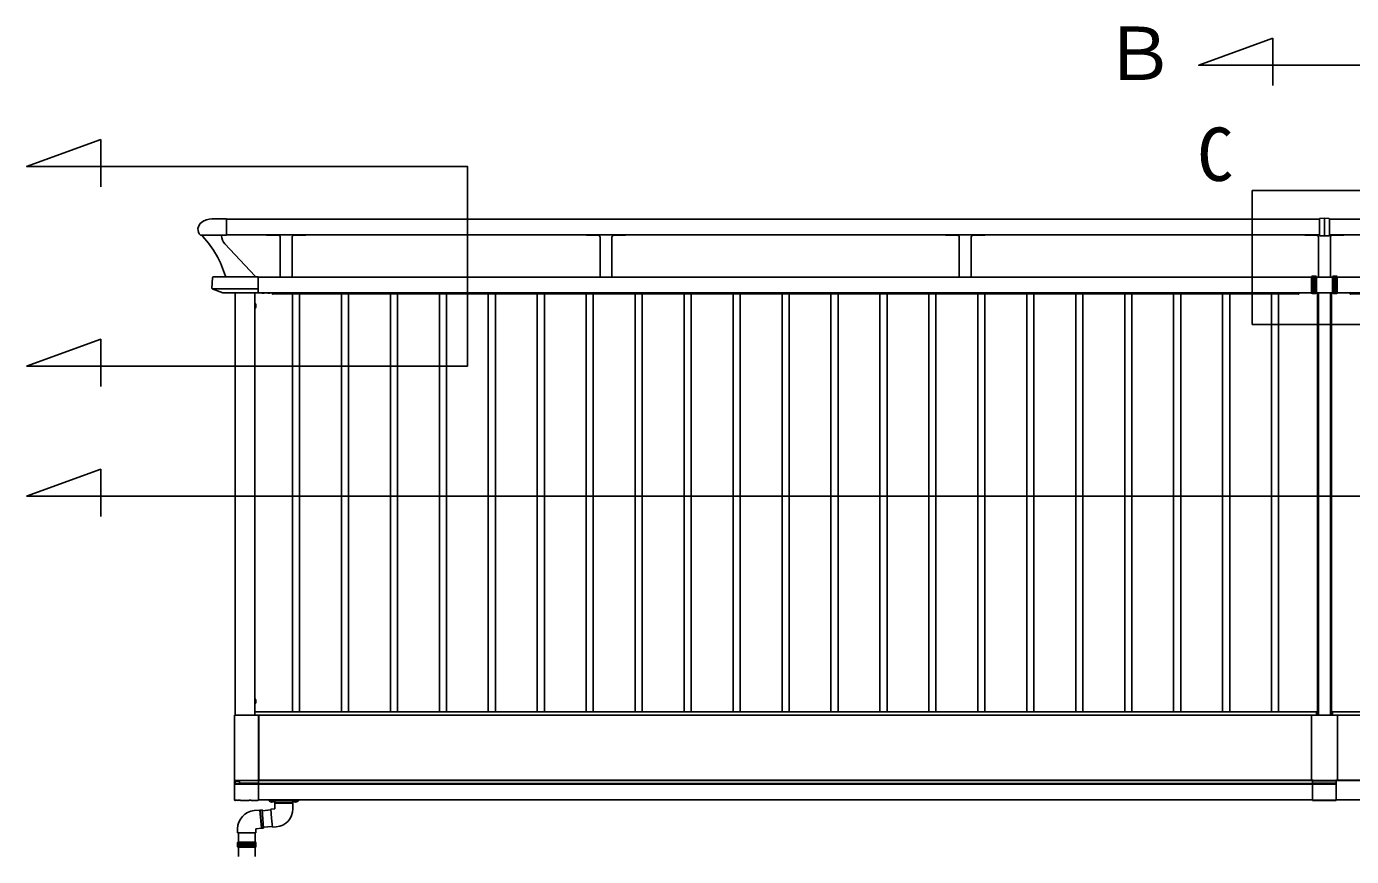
# Model space of a CAD drawing. Units: millimetres, scale not verified. Extents: x -693 to 693, y -1120 to 1121.
# Drawn here: x 268.8 to 436.6, y 431.5 to 536.6 of the extents above; entities that cross this region are included whole.
import ezdxf
from ezdxf.enums import TextEntityAlignment as Align

# ---------------------------------------------------------------- set-up
doc = ezdxf.new("R2010")
doc.units = ezdxf.units.MM
doc.header["$LTSCALE"] = 6
doc.layers.add('0-5_YKK_A1', color=4, linetype='Continuous')
doc.styles.add('ＭＳ ゴシック', font='')
doc.styles.get('ＭＳ ゴシック').set_extended_font_data('MS Gothic')

msp = doc.modelspace()

# ---------------------------------------------------------------- linework, layer by layer
at = {"layer": '0-5_YKK_A1'}
for p, q in [((426.671, 535.131), (426.671, 529.131)), ((278.207, 522.318), (278.207, 516.318)), ((294.152, 512.233), (292.302, 512.233)), ((294.152, 510.183), (294.152, 512.233)), ((294.152, 512.208), (432.577, 512.208)), ((432.577, 512.258), (432.577, 510.158)), ((433.202, 512.323), (432.626, 512.307)), ((433.202, 512.223), (433.202, 510.193)), ((433.827, 510.158), (433.827, 512.258)), ((433.827, 512.208), (572.252, 512.208)), ((290.832, 510.183), (294.152, 510.183)), ((291.077, 510.183), (291.077, 510.169)), ((293.527, 510.108), (293.527, 510.183)), ((294.152, 510.208), (432.577, 510.208)), ((299.252, 510.183), (300.702, 510.183)), ((302.702, 510.183), (304.152, 510.183)), ((341.202, 510.183), (339.752, 510.183)), ((344.652, 510.183), (343.202, 510.183)), ((386.702, 510.183), (385.252, 510.183)), ((390.152, 510.183), (388.702, 510.183)), ((432.202, 510.183), (430.752, 510.183)), ((433.827, 510.208), (572.252, 510.208)), ((435.652, 510.183), (434.202, 510.183)), ((297.756, 504.983), (293.93, 509.085)), ((300.952, 504.883), (300.952, 509.933)), ((302.452, 504.883), (302.452, 509.933)), ((341.452, 504.883), (341.452, 509.933)), ((342.952, 504.883), (342.952, 509.933)), ((386.952, 504.883), (386.952, 509.933)), ((388.452, 504.883), (388.452, 509.933)), ((432.452, 504.883), (432.452, 509.933)), ((433.202, 510.093), (432.626, 510.108)), ((433.202, 510.093), (433.779, 510.108)), ((433.952, 504.883), (433.952, 509.933)), ((292.378, 504.79), (292.296, 503.453)), ((292.503, 504.908), (298.152, 504.908)), ((298.152, 502.858), (298.152, 504.908)), ((431.577, 504.883), (298.152, 504.883)), ((300.952, 504.883), (302.452, 504.883)), ((342.952, 504.883), (341.452, 504.883)), ((388.452, 504.883), (386.952, 504.883)), ((431.577, 504.939), (431.677, 504.97)), ((431.577, 504.939), (431.577, 504.871)), ((431.577, 504.871), (431.577, 503.883)), ((431.577, 502.894), (431.577, 503.883)), ((431.677, 503.883), (431.677, 504.882)), ((431.677, 503.883), (431.677, 502.883)), ((432.077, 504.97), (431.877, 504.983)), ((431.877, 504.886), (431.877, 503.621)), ((431.877, 502.879), (431.877, 504.144)), ((432.077, 504.882), (432.077, 504.97)), ((432.177, 504.939), (432.077, 504.97)), ((432.077, 503.883), (432.077, 504.882)), ((432.077, 503.883), (432.077, 502.883)), ((432.177, 504.939), (432.177, 504.871)), ((434.227, 504.883), (432.177, 504.883)), ((432.177, 504.871), (432.177, 503.883)), ((432.177, 502.894), (432.177, 503.883)), ((433.952, 504.883), (432.452, 504.883)), ((434.227, 504.939), (434.327, 504.97)), ((434.227, 504.939), (434.227, 504.871)), ((434.227, 504.871), (434.227, 503.883)), ((434.227, 502.894), (434.227, 503.883)), ((434.327, 504.97), (434.527, 504.983)), ((434.327, 504.882), (434.327, 504.97)), ((434.327, 503.883), (434.327, 504.882)), ((434.327, 503.883), (434.327, 502.883)), ((434.527, 504.886), (434.527, 503.621)), ((434.527, 502.879), (434.527, 504.144)), ((434.827, 504.939), (434.727, 504.97)), ((434.727, 503.883), (434.727, 504.882)), ((434.727, 503.883), (434.727, 502.883)), ((434.827, 504.939), (434.827, 504.871)), ((568.252, 504.883), (434.827, 504.883)), ((434.827, 504.871), (434.827, 503.883)), ((434.827, 502.894), (434.827, 503.883)), ((292.315, 503.398), (298.152, 503.398)), ((292.344, 503.378), (293.691, 502.86)), ((293.705, 502.858), (298.152, 502.858)), ((295.227, 449.383), (295.227, 502.858)), ((298.152, 502.883), (431.577, 502.883)), ((298.627, 502.852), (298.642, 502.883)), ((298.877, 502.852), (298.862, 502.883)), ((299.377, 502.852), (299.392, 502.883)), ((299.627, 502.852), (299.612, 502.883)), ((299.952, 502.883), (299.952, 502.743)), ((299.977, 502.718), (300.002, 502.718)), ((300.002, 502.718), (300.002, 502.883)), ((300.002, 502.733), (429.902, 502.733)), ((302.502, 449.783), (302.502, 502.733)), ((303.402, 449.783), (303.402, 502.733)), ((308.702, 449.783), (308.702, 502.733)), ((309.602, 449.783), (309.602, 502.733)), ((314.902, 449.783), (314.902, 502.733)), ((315.802, 449.783), (315.802, 502.733)), ((321.102, 449.783), (321.102, 502.733)), ((322.002, 449.783), (322.002, 502.733)), ((327.302, 449.783), (327.302, 502.733)), ((328.202, 449.783), (328.202, 502.733)), ((333.502, 449.783), (333.502, 502.733)), ((334.402, 449.783), (334.402, 502.733)), ((339.702, 449.783), (339.702, 502.733)), ((340.602, 449.783), (340.602, 502.733)), ((345.902, 449.783), (345.902, 502.733)), ((346.802, 449.783), (346.802, 502.733)), ((352.102, 449.783), (352.102, 502.733)), ((353.002, 449.783), (353.002, 502.733)), ((358.302, 449.783), (358.302, 502.733)), ((359.202, 449.783), (359.202, 502.733)), ((364.502, 449.783), (364.502, 502.733)), ((365.402, 449.783), (365.402, 502.733)), ((370.702, 449.783), (370.702, 502.733)), ((371.602, 449.783), (371.602, 502.733)), ((376.902, 449.783), (376.902, 502.733)), ((377.802, 449.783), (377.802, 502.733)), ((383.102, 449.783), (383.102, 502.733)), ((384.002, 449.783), (384.002, 502.733)), ((389.302, 449.783), (389.302, 502.733)), ((390.202, 449.783), (390.202, 502.733)), ((395.502, 449.783), (395.502, 502.733)), ((396.402, 449.783), (396.402, 502.733)), ((401.702, 449.783), (401.702, 502.733)), ((402.602, 449.783), (402.602, 502.733)), ((407.902, 449.783), (407.902, 502.733)), ((408.802, 449.783), (408.802, 502.733)), ((414.102, 449.783), (414.102, 502.733)), ((415.002, 449.783), (415.002, 502.733)), ((420.302, 449.783), (420.302, 502.733)), ((421.202, 449.783), (421.202, 502.733)), ((426.502, 449.783), (426.502, 502.733)), ((427.402, 449.783), (427.402, 502.733)), ((429.902, 502.733), (429.902, 502.883)), ((429.902, 502.718), (429.902, 502.883)), ((429.927, 502.718), (429.902, 502.718)), ((429.952, 502.883), (429.952, 502.743)), ((431.577, 502.826), (431.577, 502.894)), ((431.577, 502.826), (431.677, 502.795)), ((432.077, 502.795), (431.877, 502.783)), ((432.077, 502.883), (432.077, 502.795)), ((432.177, 502.826), (432.077, 502.795)), ((432.177, 502.826), (432.177, 502.894)), ((432.177, 502.883), (434.227, 502.883)), ((432.327, 449.783), (432.327, 502.883)), ((432.327, 449.383), (432.327, 502.883)), ((432.452, 449.383), (432.452, 502.883)), ((433.952, 502.883), (433.952, 449.383)), ((434.077, 502.883), (434.077, 449.383)), ((434.227, 502.826), (434.227, 502.894)), ((434.227, 502.826), (434.327, 502.795)), ((434.327, 502.883), (434.327, 502.795)), ((434.327, 502.795), (434.527, 502.783)), ((434.827, 502.826), (434.727, 502.795)), ((434.827, 502.826), (434.827, 502.894)), ((434.827, 502.883), (568.252, 502.883)), ((436.452, 502.883), (436.452, 502.743)), ((436.477, 502.718), (436.502, 502.718)), ((436.502, 502.733), (436.502, 502.883)), ((436.502, 502.718), (436.502, 502.883)), ((436.502, 502.733), (566.402, 502.733)), ((297.727, 500.938), (297.727, 501.528)), ((297.858, 501.358), (297.727, 501.294)), ((297.858, 501.108), (297.727, 501.171)), ((297.753, 500.938), (297.727, 500.938)), ((297.727, 450.838), (297.727, 451.428)), ((297.858, 451.258), (297.727, 451.194)), ((297.858, 451.008), (297.727, 451.071)), ((297.753, 450.838), (297.727, 450.838)), ((432.177, 449.783), (297.727, 449.783)), ((432.202, 449.798), (432.177, 449.798)), ((432.177, 449.798), (432.177, 449.383)), ((432.177, 449.383), (432.177, 449.783)), ((432.177, 449.783), (432.177, 449.383)), ((432.177, 449.783), (432.177, 449.633)), ((432.227, 449.383), (432.227, 449.773)), ((434.177, 449.383), (434.177, 449.773)), ((434.202, 449.798), (434.227, 449.798)), ((434.227, 449.798), (434.227, 449.383)), ((568.677, 449.783), (434.227, 449.783)), ((434.227, 449.783), (434.227, 449.383)), ((434.227, 449.783), (434.227, 449.633)), ((295.152, 441.132), (295.152, 449.333)), ((295.202, 449.383), (298.202, 449.383)), ((298.202, 449.383), (298.202, 441.083)), ((298.227, 449.233), (298.202, 449.233)), ((298.227, 449.383), (341.277, 449.383)), ((298.227, 441.133), (298.227, 449.383)), ((343.127, 449.383), (364.952, 449.383)), ((386.777, 449.383), (364.952, 449.383)), ((430.202, 449.383), (388.627, 449.383)), ((431.552, 441.146), (431.552, 449.358)), ((431.577, 449.383), (434.827, 449.383)), ((298.227, 441.583), (298.202, 441.583)), ((295.152, 440.607), (295.152, 441.083)), ((295.152, 440.607), (295.152, 438.632)), ((295.176, 440.65), (298.202, 440.65)), ((295.202, 441.083), (298.202, 441.083)), ((295.777, 440.754), (298.202, 440.754)), ((298.202, 441.083), (295.827, 441.083)), ((298.202, 441.133), (298.202, 438.633)), ((298.202, 441.108), (431.752, 441.108)), ((298.202, 441.083), (298.202, 438.598)), ((298.202, 440.733), (431.702, 440.733)), ((431.702, 440.633), (298.202, 440.633)), ((298.227, 441.133), (431.556, 441.133)), ((431.577, 441.121), (431.752, 441.121)), ((431.702, 441.018), (431.702, 441.068)), ((431.702, 441.018), (431.702, 440.743)), ((431.702, 440.743), (431.702, 440.642)), ((431.702, 440.592), (431.702, 440.642)), ((431.702, 440.592), (431.702, 438.618)), ((431.752, 441.086), (431.752, 441.121)), ((431.802, 441.083), (431.902, 441.083)), ((431.902, 441.083), (431.902, 441.087)), ((432.702, 441.087), (431.902, 441.087)), ((432.702, 441.087), (432.702, 441.083)), ((433.702, 441.087), (434.502, 441.087)), ((434.502, 441.083), (434.502, 441.087)), ((434.602, 441.083), (434.502, 441.083)), ((434.652, 441.121), (434.652, 441.086)), ((434.827, 441.121), (434.652, 441.121)), ((434.652, 441.108), (568.202, 441.108)), ((434.702, 441.018), (434.702, 440.743)), ((434.702, 440.592), (434.702, 438.618)), ((434.848, 441.133), (568.177, 441.133)), ((295.527, 438.621), (295.302, 438.621)), ((295.902, 438.587), (295.627, 438.587)), ((297.002, 438.583), (297.002, 438.587)), ((297.277, 438.587), (297.002, 438.587)), ((297.277, 438.587), (297.277, 438.583)), ((298.127, 438.598), (298.202, 438.598)), ((298.202, 438.633), (431.702, 438.633)), ((299.527, 438.633), (303.277, 438.633)), ((299.527, 438.608), (303.277, 438.608)), ((299.577, 438.508), (303.227, 438.508)), ((299.607, 438.508), (300.197, 438.508)), ((299.607, 438.495), (299.607, 438.508)), ((300.197, 438.495), (299.607, 438.495)), ((299.777, 438.378), (299.842, 438.508)), ((300.027, 438.378), (299.963, 438.508)), ((300.197, 438.495), (300.197, 438.508)), ((300.252, 438.508), (302.552, 438.508)), ((300.252, 438.508), (300.252, 438.291)), ((300.252, 438.224), (300.252, 437.508)), ((300.257, 438.283), (302.547, 438.283)), ((300.257, 438.233), (302.547, 438.233)), ((302.552, 438.508), (302.552, 438.291)), ((302.552, 438.224), (302.552, 437.508)), ((302.607, 438.508), (303.197, 438.508)), ((302.607, 438.495), (302.607, 438.508)), ((303.197, 438.495), (302.607, 438.495)), ((302.777, 438.378), (302.842, 438.508)), ((303.027, 438.378), (302.963, 438.508)), ((303.197, 438.495), (303.197, 438.508)), ((431.702, 438.618), (434.702, 438.618)), ((431.702, 438.568), (431.702, 438.618)), ((434.702, 438.568), (431.702, 438.568)), ((434.702, 438.633), (568.202, 438.633)), ((434.702, 438.618), (434.702, 438.568)), ((298.366, 437.338), (297.652, 437.276)), ((298.574, 435.052), (298.374, 437.334)), ((298.624, 435.057), (298.424, 437.338)), ((298.648, 437.363), (298.432, 437.344)), ((298.848, 435.072), (298.648, 437.363)), ((298.656, 437.268), (299.763, 437.364)), ((300.252, 437.508), (299.754, 437.464)), ((295.552, 434.984), (295.552, 434.484)), ((298.566, 435.047), (297.852, 434.984)), ((297.852, 434.984), (297.852, 434.484)), ((298.848, 435.072), (298.633, 435.053)), ((298.839, 435.176), (299.946, 435.272)), ((300.453, 435.216), (299.955, 435.173)), ((295.57, 433.267), (295.52, 433.167)), ((295.52, 433.167), (295.52, 432.992)), ((296.702, 433.167), (295.52, 433.167)), ((296.702, 432.992), (295.52, 432.992)), ((295.57, 433.267), (297.82, 433.267)), ((295.652, 434.484), (295.652, 433.267)), ((297.87, 433.167), (296.702, 433.167)), ((296.702, 432.992), (297.87, 432.992)), ((297.752, 434.484), (297.752, 433.267)), ((297.87, 433.167), (297.82, 433.267)), ((297.87, 432.991), (297.87, 433.167)), ((296.702, 432.942), (295.52, 432.942)), ((295.52, 432.767), (296.702, 432.767)), ((295.57, 432.667), (297.82, 432.667)), ((295.652, 432.667), (295.652, 431.467)), ((296.702, 432.942), (297.87, 432.942)), ((296.702, 432.767), (297.87, 432.767)), ((297.752, 432.667), (297.752, 431.467)), ((297.82, 432.667), (297.87, 432.767)), ((297.87, 432.767), (297.87, 432.943))]:
    msp.add_line(p, q, dxfattribs=at)
for points in [[(268.811, 477.119), (448.752, 477.119), (448.752, 531.711), (417.274, 531.711), (426.671, 535.131)], [(268.811, 493.571), (324.652, 493.571), (324.652, 518.898), (268.811, 518.898), (278.207, 522.318)], [(433.202, 510.093), (433.202, 512.323), (433.779, 512.307)], [(431.677, 504.882), (431.677, 504.97), (431.877, 504.983), (431.877, 504.886)], [(434.727, 504.882), (434.727, 504.97), (434.527, 504.983), (434.527, 504.886)], [(297.727, 502.858), (297.727, 449.383), (501.452, 449.383)], [(431.677, 502.883), (431.677, 502.795), (431.877, 502.783), (431.877, 502.879)], [(434.727, 502.883), (434.727, 502.795), (434.527, 502.783), (434.527, 502.879)], [(297.753, 500.938), (297.753, 501.528), (297.727, 501.528)], [(268.811, 493.571), (278.207, 496.992), (278.207, 490.992)], [(268.811, 477.119), (278.207, 480.539), (278.207, 474.539)], [(297.753, 450.838), (297.753, 451.428), (297.727, 451.428)], [(434.852, 449.358), (434.852, 449.083), (434.852, 441.146)], [(295.777, 441.033), (295.777, 440.754), (295.194, 440.657)], [(295.277, 440.67), (295.277, 441.008), (295.777, 441.008)], [(431.702, 441.068), (434.702, 441.068), (434.702, 441.018)], [(431.702, 440.743), (434.702, 440.743), (434.702, 440.642)], [(431.702, 440.642), (434.702, 440.642), (434.702, 440.592)], [(433.702, 441.087), (433.702, 441.083), (432.702, 441.083)], [(295.202, 438.583), (295.302, 438.583), (295.302, 438.621)], [(295.527, 438.621), (295.565, 438.583), (295.627, 438.583), (295.627, 438.587)], [(295.902, 438.587), (295.902, 438.583), (297.002, 438.583)], [(297.277, 438.583), (298.127, 438.583), (298.127, 438.598)], [(299.527, 438.558), (299.527, 438.608), (299.527, 438.633)], [(303.277, 438.633), (303.277, 438.608), (303.277, 438.558)], [(299.955, 435.173), (299.854, 436.318), (299.754, 437.464)], [(295.552, 434.484), (296.702, 434.484), (297.852, 434.484)], [(295.52, 432.942), (295.52, 432.767), (295.57, 432.667)]]:
    msp.add_lwpolyline(points, dxfattribs=at)
msp.add_lwpolyline([(424.059, 515.852), (443.127, 515.852), (443.127, 498.874), (424.059, 498.874)], close=True, dxfattribs=at)
for centre, radius, start, end in [((292.302, 509.958), 2.275, 90, 125.68533), ((432.627, 512.258), 0.05, 91.5, 180), ((433.777, 512.258), 0.05, 0, 88.5), ((291.602, 510.932), 1.075, 125.68533, 224.21687), ((291.327, 510.169), 0.25, 180, 223.06427), ((299.252, 510.233), 0.05, 210, 270), ((300.702, 509.933), 0.25, 0, 90), ((302.702, 509.933), 0.25, 90, 180), ((304.152, 510.233), 0.05, 270, 330), ((339.752, 510.233), 0.05, 210, 270), ((341.202, 509.933), 0.25, 0, 90), ((343.202, 509.933), 0.25, 90, 180), ((344.652, 510.233), 0.05, 270, 330), ((385.252, 510.233), 0.05, 210, 270), ((386.702, 509.933), 0.25, 0, 90), ((388.702, 509.933), 0.25, 90, 180), ((390.152, 510.233), 0.05, 270, 330), ((430.752, 510.233), 0.05, 210, 270), ((432.202, 509.933), 0.25, 0, 90), ((434.202, 509.933), 0.25, 90, 180), ((435.652, 510.233), 0.05, 270, 330), ((282.012, 501.463), 12.5, 16.35564, 43.06427), ((295.027, 510.108), 1.5, 180, 223), ((432.627, 510.158), 0.05, 180, 268.5), ((433.777, 510.158), 0.05, 271.5, 0), ((292.371, 503.448), 0.075, 176.5, 248.96249), ((292.502, 504.783), 0.125, 89.80937, 176.5), ((293.705, 502.898), 0.04, 248.96249, 270), ((298.752, 503.244), 0.412, 241.46539, 298.53461), ((299.502, 503.244), 0.412, 241.46539, 298.53461), ((299.977, 502.743), 0.025, 180, 270), ((429.927, 502.743), 0.025, 270, 0), ((436.477, 502.743), 0.025, 180, 270), ((297.466, 501.233), 0.412, 314.2189, 45.7811), ((297.466, 451.133), 0.412, 314.2189, 45.7811), ((432.202, 449.773), 0.025, 0, 90), ((434.202, 449.773), 0.025, 90, 180), ((431.577, 449.358), 0.025, 90, 180), ((434.827, 449.358), 0.025, 0, 90), ((299.577, 438.558), 0.05, 180, 270), ((299.902, 438.743), 0.385, 219.98312, 320.01688), ((300.262, 438.291), 0.01, 180, 253.39845), ((300.262, 438.224), 0.01, 106.60155, 180), ((300.252, 438.258), 0.025, 286.60155, 73.39845), ((302.552, 438.258), 0.025, 106.60155, 253.39845), ((302.542, 438.291), 0.01, 286.60155, 0), ((302.542, 438.224), 0.01, 0, 73.39845), ((302.902, 438.743), 0.385, 219.98312, 320.01688), ((303.227, 438.558), 0.05, 270, 0), ((297.852, 434.984), 2.3, 95, 180), ((298.366, 437.328), 0.01, 21.60155, 95), ((298.399, 437.341), 0.025, 201.60155, 348.39845), ((298.433, 437.334), 0.01, 95, 168.39845), ((300.252, 437.508), 2.3, 275, 0), ((298.565, 435.057), 0.01, 275, 348.39845), ((298.599, 435.05), 0.025, 21.60155, 168.39845), ((298.632, 435.063), 0.01, 201.60155, 275), ((295.52, 432.967), 0.025, 270.04073, 89.95927), ((297.87, 432.967), 0.025, 90, 270)]:
    msp.add_arc(centre, radius, start, end, dxfattribs=at)
for centre, major_axis, ratio, start_param, end_param in [((295.202, 449.333), (0.0501, 0), 0.998135, 1.5707963, 3.1415927), ((295.202, 441.133), (-0.0355, -0.0355), 0.99628, 5.4996506, 7.06672), ((295.202, 441.082), (-0.0355, 0.0355), 0.99628, 0.2625856, 0.7835347), ((295.202, 440.607), (0.0494, 0.0082), 0.998083, 1.5707963, 2.9767548), ((295.827, 441.032), (-0.0355, 0.0355), 0.99628, 5.6988048, 7.06672), ((431.577, 441.146), (0, -0.025), 0.998135, 4.712389, 6.2831853), ((431.802, 441.086), (0.05, 0), 0.061163, 3.1415927, 4.712389), ((434.602, 441.086), (0.05, 0), 0.061163, 4.712389, 6.2831853), ((434.827, 441.146), (0, -0.025), 0.998135, 6.2831853, 7.8539816), ((295.202, 438.633), (-0.0355, -0.0355), 0.99628, 5.4996506, 7.06672)]:
    msp.add_ellipse(centre, major_axis=major_axis, ratio=ratio, start_param=start_param, end_param=end_param, dxfattribs=at)

# ---------------------------------------------------------------- texts
at = {"layer": '0-5_YKK_A1', "style": 'ＭＳ ゴシック'}
for s, p in [('Ｂ', (405.149, 527.806)), ('C', (417.075, 515.023))]:
    msp.add_text(s, height=6.768, dxfattribs=at).set_placement(p, align=Align.BOTTOM_LEFT)

doc.saveas('drawing.dxf')
